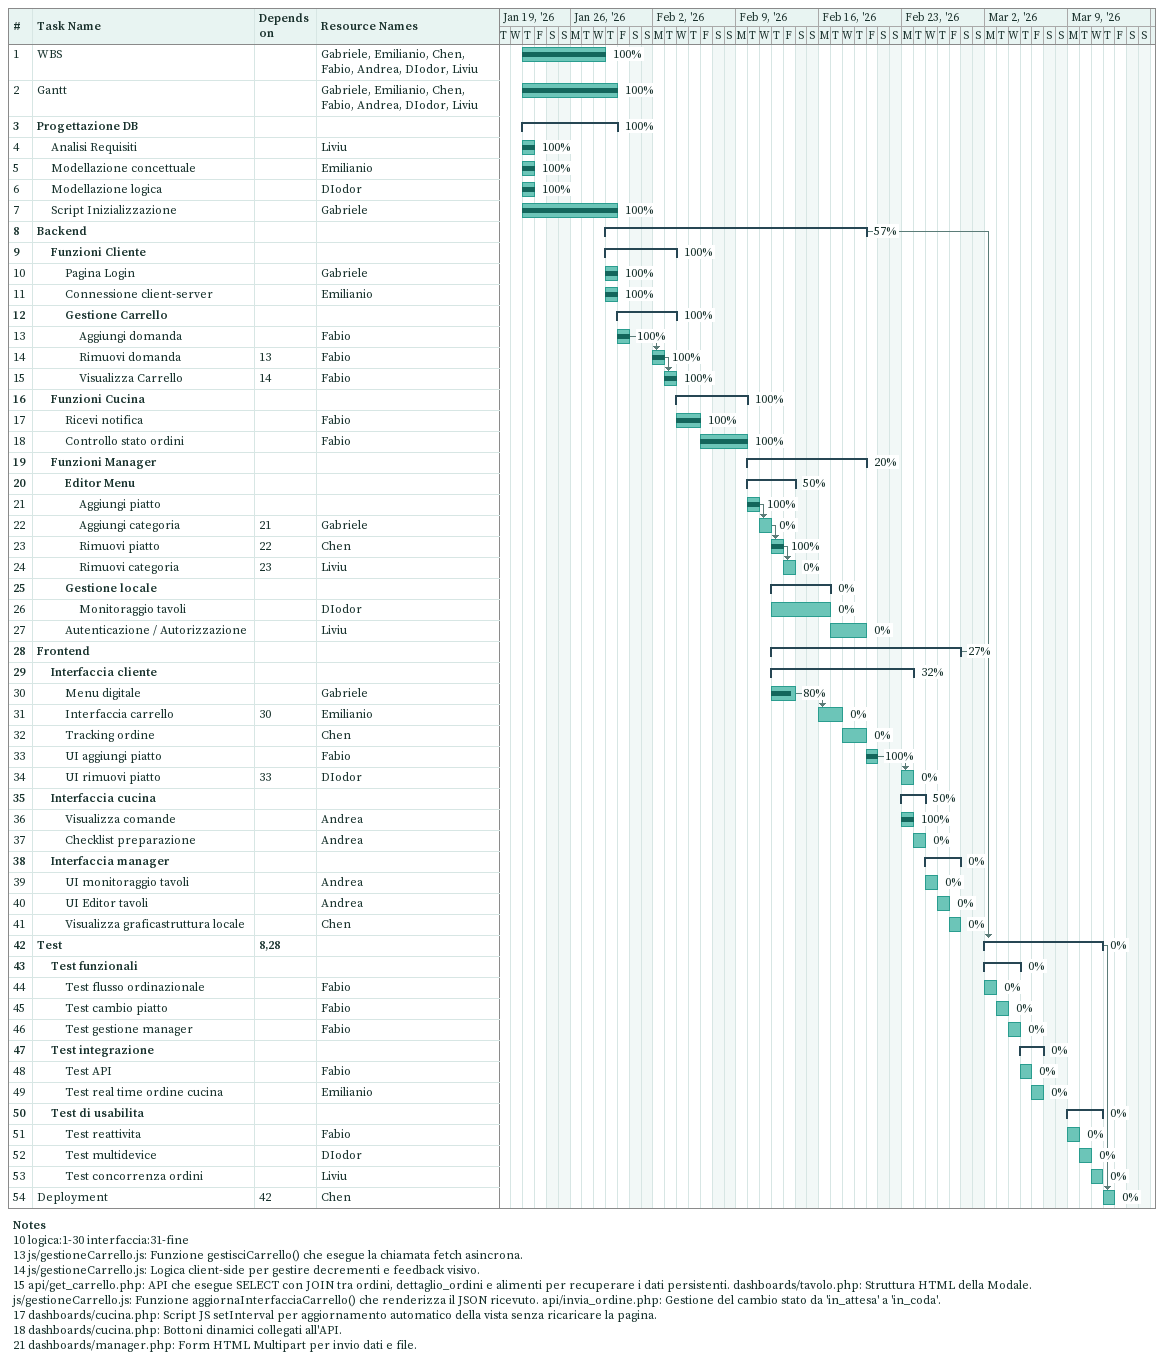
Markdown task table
| ID | Level | Task | Start | Finish | Predecessors | Resources | % complete |
|---|---|---|---|---|---|---|---|
| 1 | 1 | WBS | 2026-01-22 | 2026-01-28 |  | Gabriele, Emilianio, Chen, Fabio, Andrea, DIodor, Liviu | 100 |
| 2 | 1 | Gantt | 2026-01-22 | 2026-01-29 |  | Gabriele, Emilianio, Chen, Fabio, Andrea, DIodor, Liviu | 100 |
| 3 | 1 | **Progettazione DB** | 2026-01-22 | 2026-01-29 |  |  | 100 |
| 4 | 2 | Analisi Requisiti | 2026-01-22 | 2026-01-22 |  | Liviu | 100 |
| 5 | 2 | Modellazione concettuale | 2026-01-22 | 2026-01-22 |  | Emilianio | 100 |
| 6 | 2 | Modellazione logica | 2026-01-22 | 2026-01-22 |  | DIodor | 100 |
| 7 | 2 | Script Inizializzazione | 2026-01-22 | 2026-01-29 |  | Gabriele | 100 |
| 8 | 1 | **Backend** | 2026-01-29 | 2026-02-19 |  |  | 57 |
| 9 | 2 | **Funzioni Cliente** | 2026-01-29 | 2026-02-03 |  |  | 100 |
| 10 | 3 | Pagina Login | 2026-01-29 | 2026-01-29 |  | Gabriele | 100 |
| 11 | 3 | Connessione client-server | 2026-01-29 | 2026-01-29 |  | Emilianio | 100 |
| 12 | 3 | **Gestione Carrello** | 2026-01-30 | 2026-02-03 |  |  | 100 |
| 13 | 4 | Aggiungi domanda | 2026-01-30 | 2026-01-30 |  | Fabio | 100 |
| 14 | 4 | Rimuovi domanda | 2026-02-02 | 2026-02-02 | 13 | Fabio | 100 |
| 15 | 4 | Visualizza Carrello | 2026-02-03 | 2026-02-03 | 14 | Fabio | 100 |
| 16 | 2 | **Funzioni Cucina** | 2026-02-04 | 2026-02-09 |  |  | 100 |
| 17 | 3 | Ricevi notifica | 2026-02-04 | 2026-02-05 |  | Fabio | 100 |
| 18 | 3 | Controllo stato ordini | 2026-02-06 | 2026-02-09 |  | Fabio | 100 |
| 19 | 2 | **Funzioni Manager** | 2026-02-10 | 2026-02-19 |  |  | 20 |
| 20 | 3 | **Editor Menu** | 2026-02-10 | 2026-02-13 |  |  | 50 |
| 21 | 4 | Aggiungi piatto | 2026-02-10 | 2026-02-10 |  |  | 100 |
| 22 | 4 | Aggiungi categoria | 2026-02-11 | 2026-02-11 | 21 | Gabriele | 0 |
| 23 | 4 | Rimuovi piatto | 2026-02-12 | 2026-02-12 | 22 | Chen | 100 |
| 24 | 4 | Rimuovi categoria | 2026-02-13 | 2026-02-13 | 23 | Liviu | 0 |
| 25 | 3 | **Gestione locale** | 2026-02-12 | 2026-02-16 |  |  | 0 |
| 26 | 4 | Monitoraggio tavoli | 2026-02-12 | 2026-02-16 |  | DIodor | 0 |
| 27 | 3 | Autenticazione / Autorizzazione | 2026-02-17 | 2026-02-19 |  | Liviu | 0 |
| 28 | 1 | **Frontend** | 2026-02-12 | 2026-02-27 |  |  | 27 |
| 29 | 2 | **Interfaccia cliente** | 2026-02-12 | 2026-02-23 |  |  | 32 |
| 30 | 3 | Menu digitale | 2026-02-12 | 2026-02-13 |  | Gabriele | 80 |
| 31 | 3 | Interfaccia carrello | 2026-02-16 | 2026-02-17 | 30 | Emilianio | 0 |
| 32 | 3 | Tracking ordine | 2026-02-18 | 2026-02-19 |  | Chen | 0 |
| 33 | 3 | UI aggiungi piatto | 2026-02-20 | 2026-02-20 |  | Fabio | 100 |
| 34 | 3 | UI rimuovi piatto | 2026-02-23 | 2026-02-23 | 33 | DIodor | 0 |
| 35 | 2 | **Interfaccia cucina** | 2026-02-23 | 2026-02-24 |  |  | 50 |
| 36 | 3 | Visualizza comande | 2026-02-23 | 2026-02-23 |  | Andrea | 100 |
| 37 | 3 | Checklist preparazione | 2026-02-24 | 2026-02-24 |  | Andrea | 0 |
| 38 | 2 | **Interfaccia manager** | 2026-02-25 | 2026-02-27 |  |  | 0 |
| 39 | 3 | UI monitoraggio tavoli | 2026-02-25 | 2026-02-25 |  | Andrea | 0 |
| 40 | 3 | UI Editor tavoli | 2026-02-26 | 2026-02-26 |  | Andrea | 0 |
| 41 | 3 | Visualizza graficastruttura locale | 2026-02-27 | 2026-02-27 |  | Chen | 0 |
| 42 | 1 | **Test** | 2026-03-02 | 2026-03-11 | 8, 28 |  | 0 |
| 43 | 2 | **Test funzionali** | 2026-03-02 | 2026-03-04 |  |  | 0 |
| 44 | 3 | Test flusso ordinazionale | 2026-03-02 | 2026-03-02 |  | Fabio | 0 |
| 45 | 3 | Test cambio piatto | 2026-03-03 | 2026-03-03 |  | Fabio | 0 |
| 46 | 3 | Test gestione manager | 2026-03-04 | 2026-03-04 |  | Fabio | 0 |
| 47 | 2 | **Test integrazione** | 2026-03-05 | 2026-03-06 |  |  | 0 |
| 48 | 3 | Test API | 2026-03-05 | 2026-03-05 |  | Fabio | 0 |
| 49 | 3 | Test real time ordine cucina | 2026-03-06 | 2026-03-06 |  | Emilianio | 0 |
| 50 | 2 | **Test di usabilita** | 2026-03-09 | 2026-03-11 |  |  | 0 |
| 51 | 3 | Test reattivita | 2026-03-09 | 2026-03-09 |  | Fabio | 0 |
| 52 | 3 | Test multidevice | 2026-03-10 | 2026-03-10 |  | DIodor | 0 |
| 53 | 3 | Test concorrenza ordini | 2026-03-11 | 2026-03-11 |  | Liviu | 0 |
| 54 | 1 | Deployment | 2026-03-12 | 2026-03-12 | 42 | Chen | 0 |

Notes
- 10: logica:1-30 interfaccia:31-fine
- 13: js/gestioneCarrello.js: Funzione gestisciCarrello() che esegue la chiamata fetch asincrona.
- 14: js/gestioneCarrello.js: Logica client-side per gestire decrementi e feedback visivo.
- 15: api/get_carrello.php: API che esegue SELECT con JOIN tra ordini, dettaglio_ordini e alimenti per recuperare i dati persistenti. dashboards/tavolo.php: Struttura HTML della Modale. js/gestioneCarrello.js: Funzione aggiornaInterfacciaCarrello() che renderizza il JSON ricevuto. api/invia_ordine.php: Gestione del cambio stato da 'in_attesa' a 'in_coda'.
- 17: dashboards/cucina.php: Script JS setInterval per aggiornamento automatico della vista senza ricaricare la pagina.
- 18: dashboards/cucina.php: Bottoni dinamici collegati all'API.
- 21: dashboards/manager.php: Form HTML Multipart per invio dati e file.
